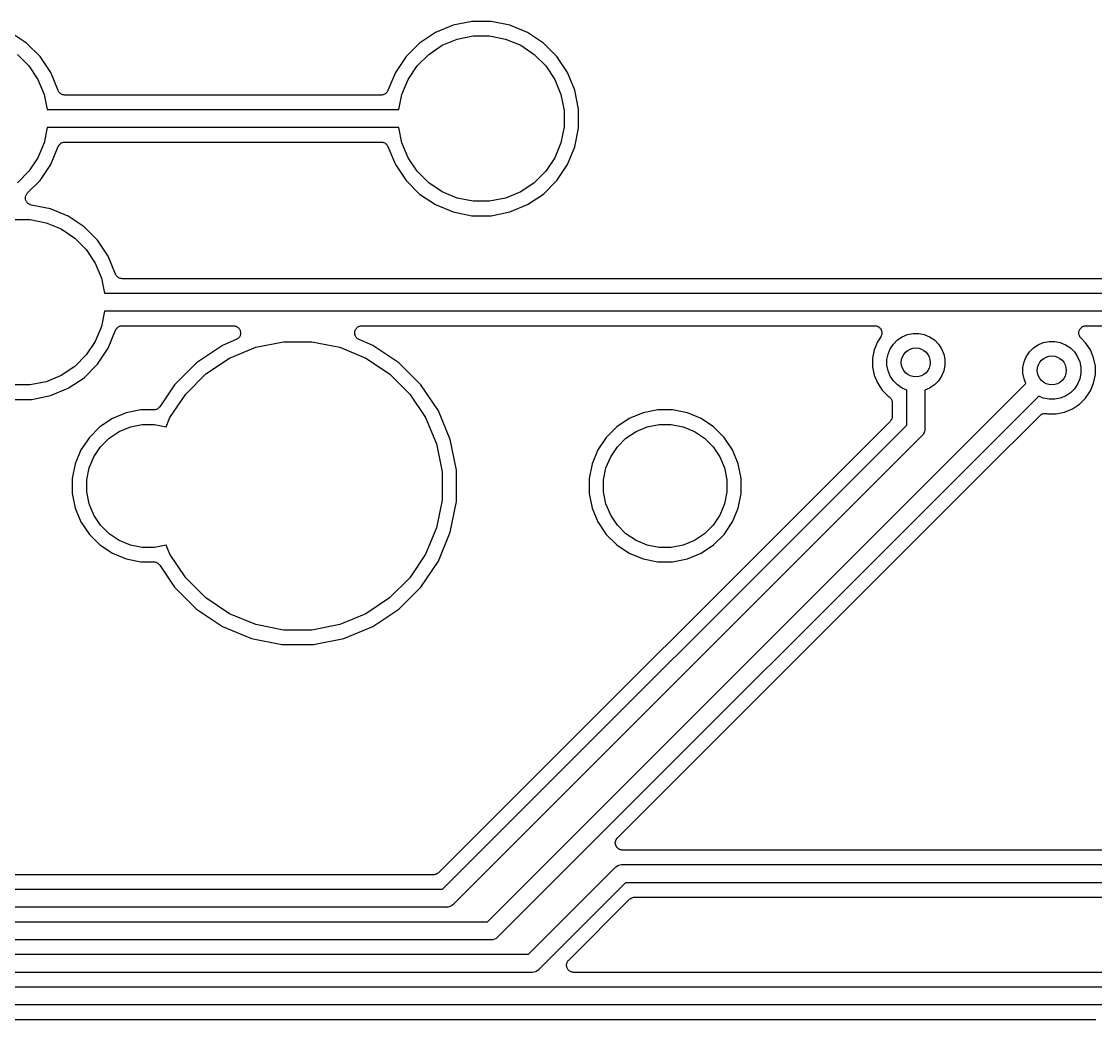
# Model space of a CAD drawing. Extents: x 0.9 to 12.6, y -6.4 to -2.3.
# Drawn here: x 10.068 to 10.653, y -5.353 to -4.81 of the extents above; entities that cross this region are included whole.
import ezdxf

# ---------------------------------------------------------------- set-up
doc = ezdxf.new("R2010")
doc.units = 0
doc.header["$MEASUREMENT"] = 0
doc.layers.add('BLACK', color=7, linetype='CONTINUOUS')

msp = doc.modelspace()

# ---------------------------------------------------------------- linework, layer by layer
at = {"layer": 'BLACK', "linetype": 'CONTINUOUS'}
for p, q in [((10.3135, -4.80963), (10.3033, -4.81166)), ((10.324, -4.80963), (10.3135, -4.80963)), ((10.3342, -4.81166), (10.324, -4.80963)), ((10.0712, -4.82143), (10.0625, -4.81564)), ((10.2937, -4.81564), (10.285, -4.82143)), ((10.3033, -4.81166), (10.2937, -4.81564)), ((10.3438, -4.81564), (10.3342, -4.81166)), ((10.3525, -4.82143), (10.3438, -4.81564)), ((10.0786, -4.82879), (10.0712, -4.82143)), ((10.285, -4.82143), (10.2777, -4.82879)), ((10.2974, -4.82262), (10.3056, -4.81923)), ((10.3056, -4.81923), (10.3143, -4.8175)), ((10.3143, -4.8175), (10.3232, -4.8175)), ((10.3232, -4.8175), (10.3319, -4.81923)), ((10.3319, -4.81923), (10.3401, -4.82262)), ((10.3598, -4.82879), (10.3525, -4.82143)), ((10.0662, -4.82755), (10.0725, -4.83381)), ((10.2838, -4.83381), (10.2901, -4.82755)), ((10.2901, -4.82755), (10.2974, -4.82262)), ((10.3401, -4.82262), (10.3474, -4.82755)), ((10.3474, -4.82755), (10.3537, -4.83381)), ((10.0844, -4.83745), (10.0786, -4.82879)), ((10.2777, -4.82879), (10.2719, -4.83745)), ((10.3656, -4.83745), (10.3598, -4.82879)), ((10.0725, -4.83381), (10.0774, -4.84118)), ((10.0884, -4.84727), (10.0844, -4.83745)), ((10.2719, -4.83745), (10.2678, -4.84727)), ((10.2789, -4.84118), (10.2838, -4.83381)), ((10.3537, -4.83381), (10.3586, -4.84118)), ((10.3696, -4.84708), (10.3656, -4.83745)), ((10.0774, -4.84118), (10.0808, -4.84937)), ((10.2755, -4.84937), (10.2789, -4.84118)), ((10.3586, -4.84118), (10.362, -4.84937)), ((10.0808, -4.84937), (10.0824, -4.85758)), ((10.0886, -4.8476), (10.0884, -4.84727)), ((10.0888, -4.84792), (10.0886, -4.8476)), ((10.0888, -4.84794), (10.0888, -4.84792)), ((10.0888, -4.84795), (10.0888, -4.84794)), ((10.089, -4.84824), (10.0888, -4.84795)), ((10.0892, -4.84852), (10.089, -4.84824)), ((10.0893, -4.84853), (10.0892, -4.84852)), ((10.0893, -4.84855), (10.0893, -4.84853)), ((10.0896, -4.84878), (10.0893, -4.84855)), ((10.0898, -4.84902), (10.0896, -4.84878)), ((10.0899, -4.84902), (10.0898, -4.84902)), ((10.0899, -4.84904), (10.0899, -4.84902)), ((10.0902, -4.84921), (10.0899, -4.84904)), ((10.0905, -4.84939), (10.0902, -4.84921)), ((10.0905, -4.8494), (10.0905, -4.84939)), ((10.0905, -4.84939), (10.0905, -4.84939)), ((10.0909, -4.84951), (10.0905, -4.8494)), ((10.0912, -4.84962), (10.0909, -4.84951)), ((10.0913, -4.84962), (10.0912, -4.84962)), ((10.0913, -4.84963), (10.0913, -4.84962)), ((10.0916, -4.84966), (10.0913, -4.84963)), ((10.092, -4.8497), (10.0916, -4.84966)), ((10.0921, -4.8497), (10.092, -4.8497)), ((10.092, -4.8497), (10.092, -4.8497)), ((10.092, -4.8497), (10.092, -4.8497)), ((10.092, -4.8497), (10.092, -4.8497)), ((10.2642, -4.8497), (10.0921, -4.8497)), ((10.2646, -4.84967), (10.2642, -4.8497)), ((10.2649, -4.84964), (10.2646, -4.84967)), ((10.265, -4.84963), (10.2649, -4.84963)), ((10.2649, -4.84963), (10.2649, -4.84964)), ((10.2653, -4.84952), (10.265, -4.84963)), ((10.2657, -4.84942), (10.2653, -4.84952)), ((10.266, -4.84923), (10.2657, -4.84941)), ((10.2657, -4.84941), (10.2657, -4.84941)), ((10.2657, -4.84941), (10.2657, -4.84942)), ((10.2663, -4.84907), (10.266, -4.84923)), ((10.2664, -4.84905), (10.2663, -4.84907)), ((10.2667, -4.84882), (10.2664, -4.84905)), ((10.2664, -4.84905), (10.2664, -4.84905)), ((10.2669, -4.84859), (10.2667, -4.84882)), ((10.267, -4.84856), (10.2669, -4.84857)), ((10.2669, -4.84857), (10.2669, -4.84859)), ((10.2672, -4.84828), (10.267, -4.84856)), ((10.2674, -4.848), (10.2672, -4.84828)), ((10.2675, -4.84797), (10.2674, -4.84798)), ((10.2674, -4.84798), (10.2674, -4.848)), ((10.2676, -4.84765), (10.2675, -4.84797)), ((10.2678, -4.84732), (10.2676, -4.84765)), ((10.2678, -4.84727), (10.2678, -4.84729)), ((10.2678, -4.84729), (10.2678, -4.84729)), ((10.2678, -4.84729), (10.2678, -4.84729)), ((10.2678, -4.84729), (10.2678, -4.84732)), ((10.2738, -4.85758), (10.2755, -4.84937)), ((10.362, -4.84937), (10.3637, -4.85807)), ((10.3716, -4.85729), (10.3696, -4.84708)), ((10.0824, -4.85758), (10.2738, -4.85758)), ((10.3637, -4.85807), (10.3637, -4.86693)), ((10.3716, -4.86771), (10.3716, -4.85729)), ((10.0824, -4.86742), (10.0808, -4.87563)), ((10.2738, -4.86742), (10.0824, -4.86742)), ((10.2755, -4.87563), (10.2738, -4.86742)), ((10.3637, -4.86693), (10.362, -4.87563)), ((10.3696, -4.87792), (10.3716, -4.86771)), ((10.0808, -4.87563), (10.0774, -4.88382)), ((10.0844, -4.88755), (10.0884, -4.87773)), ((10.0884, -4.87768), (10.0886, -4.87735)), ((10.0884, -4.87771), (10.0884, -4.87768)), ((10.0884, -4.87773), (10.0884, -4.87771)), ((10.0884, -4.87771), (10.0884, -4.87771)), ((10.0884, -4.87771), (10.0884, -4.87771)), ((10.0886, -4.87735), (10.0888, -4.87703)), ((10.0888, -4.877), (10.0891, -4.87672)), ((10.0888, -4.87702), (10.0888, -4.877)), ((10.0888, -4.87703), (10.0888, -4.87702)), ((10.0891, -4.87672), (10.0893, -4.87644)), ((10.0893, -4.87641), (10.0896, -4.87618)), ((10.0893, -4.87643), (10.0893, -4.87641)), ((10.0893, -4.87644), (10.0893, -4.87643)), ((10.0896, -4.87618), (10.0899, -4.87595)), ((10.0899, -4.87593), (10.0902, -4.87576)), ((10.0899, -4.87594), (10.0899, -4.87593)), ((10.0899, -4.87595), (10.0899, -4.87594)), ((10.0902, -4.87576), (10.0906, -4.87559)), ((10.0906, -4.87558), (10.0909, -4.87548)), ((10.0906, -4.87559), (10.0906, -4.87558)), ((10.0906, -4.87559), (10.0906, -4.87559)), ((10.0909, -4.87548), (10.0913, -4.87537)), ((10.0913, -4.87536), (10.0917, -4.87533)), ((10.0913, -4.87537), (10.0913, -4.87536)), ((10.0913, -4.87537), (10.0913, -4.87537)), ((10.0917, -4.87533), (10.0921, -4.8753)), ((10.0921, -4.8753), (10.2642, -4.8753)), ((10.2642, -4.8753), (10.2642, -4.8753)), ((10.2642, -4.8753), (10.2642, -4.8753)), ((10.2642, -4.8753), (10.2642, -4.8753)), ((10.2642, -4.8753), (10.2642, -4.8753)), ((10.2642, -4.8753), (10.2646, -4.87534)), ((10.2646, -4.87534), (10.265, -4.87537)), ((10.265, -4.87537), (10.265, -4.87538)), ((10.265, -4.87538), (10.265, -4.87538)), ((10.265, -4.87538), (10.2654, -4.87549)), ((10.2654, -4.87549), (10.2657, -4.8756)), ((10.2657, -4.8756), (10.2657, -4.87561)), ((10.2657, -4.87561), (10.2657, -4.87561)), ((10.2657, -4.87561), (10.2661, -4.87579)), ((10.2661, -4.87579), (10.2664, -4.87596)), ((10.2664, -4.87596), (10.2664, -4.87598)), ((10.2664, -4.87598), (10.2664, -4.87598)), ((10.2664, -4.87598), (10.2667, -4.87622)), ((10.2667, -4.87622), (10.267, -4.87645)), ((10.267, -4.87645), (10.267, -4.87647)), ((10.267, -4.87647), (10.267, -4.87648)), ((10.267, -4.87648), (10.2672, -4.87676)), ((10.2672, -4.87676), (10.2675, -4.87705)), ((10.2675, -4.87705), (10.2675, -4.87706)), ((10.2675, -4.87706), (10.2675, -4.87708)), ((10.2675, -4.87708), (10.2677, -4.8774)), ((10.2677, -4.8774), (10.2678, -4.87773)), ((10.2678, -4.87773), (10.2719, -4.88755)), ((10.2789, -4.88382), (10.2755, -4.87563)), ((10.362, -4.87563), (10.3586, -4.88382)), ((10.3656, -4.88755), (10.3696, -4.87792)), ((10.0774, -4.88382), (10.0725, -4.89119)), ((10.2838, -4.89119), (10.2789, -4.88382)), ((10.3586, -4.88382), (10.3537, -4.89119)), ((10.0725, -4.89119), (10.0662, -4.89745)), ((10.0786, -4.89621), (10.0844, -4.88755)), ((10.2719, -4.88755), (10.2777, -4.89621)), ((10.2901, -4.89745), (10.2838, -4.89119)), ((10.3537, -4.89119), (10.3474, -4.89745)), ((10.3598, -4.89621), (10.3656, -4.88755)), ((10.0718, -4.90296), (10.0786, -4.89621)), ((10.2777, -4.89621), (10.285, -4.90357)), ((10.2974, -4.90238), (10.2901, -4.89745)), ((10.3474, -4.89745), (10.3401, -4.90238)), ((10.3525, -4.90357), (10.3598, -4.89621)), ((10.0713, -4.90354), (10.0716, -4.90325)), ((10.0716, -4.90325), (10.0718, -4.90296)), ((10.3056, -4.90577), (10.2974, -4.90238)), ((10.3401, -4.90238), (10.3319, -4.90577)), ((10.0707, -4.90495), (10.0709, -4.90458)), ((10.0707, -4.90496), (10.0707, -4.90495)), ((10.0707, -4.90495), (10.0707, -4.90495)), ((10.0707, -4.90533), (10.0707, -4.90496)), ((10.0707, -4.90571), (10.0707, -4.90533)), ((10.0707, -4.90572), (10.0707, -4.90571)), ((10.0707, -4.90573), (10.0707, -4.90572)), ((10.0707, -4.9061), (10.0707, -4.90573)), ((10.0707, -4.90647), (10.0707, -4.9061)), ((10.0707, -4.90648), (10.0707, -4.90647)), ((10.0707, -4.90649), (10.0707, -4.90648)), ((10.0708, -4.90685), (10.0707, -4.90649)), ((10.071, -4.90721), (10.0708, -4.90685)), ((10.0709, -4.90458), (10.071, -4.90423)), ((10.071, -4.90421), (10.0712, -4.90388)), ((10.071, -4.90422), (10.071, -4.90421)), ((10.071, -4.90423), (10.071, -4.90422)), ((10.071, -4.90722), (10.071, -4.90721)), ((10.071, -4.90723), (10.071, -4.90722)), ((10.0711, -4.90756), (10.071, -4.90723)), ((10.0713, -4.90789), (10.0711, -4.90756)), ((10.0712, -4.90388), (10.0713, -4.90355)), ((10.0713, -4.90355), (10.0713, -4.90354)), ((10.0713, -4.90354), (10.0713, -4.90354)), ((10.0713, -4.9079), (10.0713, -4.90789)), ((10.0713, -4.90791), (10.0713, -4.9079)), ((10.0716, -4.9082), (10.0713, -4.90791)), ((10.0718, -4.90849), (10.0716, -4.9082)), ((10.0718, -4.9085), (10.0718, -4.90849)), ((10.0721, -4.90875), (10.0718, -4.9085)), ((10.0718, -4.9085), (10.0718, -4.9085)), ((10.0724, -4.90899), (10.0721, -4.90875)), ((10.0724, -4.909), (10.0724, -4.90899)), ((10.0724, -4.90899), (10.0724, -4.90899)), ((10.0727, -4.90918), (10.0724, -4.909)), ((10.073, -4.90936), (10.0727, -4.90918)), ((10.0731, -4.90936), (10.073, -4.90936)), ((10.0734, -4.90948), (10.0731, -4.90936)), ((10.0731, -4.90936), (10.0731, -4.90936)), ((10.285, -4.90357), (10.2937, -4.90936)), ((10.2937, -4.90936), (10.3033, -4.91334)), ((10.3143, -4.9075), (10.3056, -4.90577)), ((10.3232, -4.9075), (10.3143, -4.9075)), ((10.3319, -4.90577), (10.3232, -4.9075)), ((10.3342, -4.91334), (10.3438, -4.90936)), ((10.3438, -4.90936), (10.3525, -4.90357)), ((10.0738, -4.90959), (10.0734, -4.90948)), ((10.0738, -4.9096), (10.0738, -4.90959)), ((10.0738, -4.90959), (10.0738, -4.90959)), ((10.0738, -4.90959), (10.0738, -4.90959)), ((10.0738, -4.90959), (10.0738, -4.90959)), ((10.0842, -4.91166), (10.0738, -4.9096)), ((10.0938, -4.91564), (10.0842, -4.91166)), ((10.3033, -4.91334), (10.3135, -4.91537)), ((10.324, -4.91537), (10.3342, -4.91334)), ((10.0643, -4.9175), (10.0732, -4.9175)), ((10.0732, -4.9175), (10.0819, -4.91923)), ((10.0819, -4.91923), (10.0901, -4.92262)), ((10.1025, -4.92143), (10.0938, -4.91564)), ((10.3135, -4.91537), (10.324, -4.91537)), ((10.0901, -4.92262), (10.0974, -4.92755)), ((10.1098, -4.92879), (10.1025, -4.92143)), ((10.0974, -4.92755), (10.1037, -4.93381)), ((10.1156, -4.93745), (10.1098, -4.92879)), ((10.1037, -4.93381), (10.1086, -4.94118)), ((10.1197, -4.94727), (10.1156, -4.93745)), ((10.1086, -4.94118), (10.112, -4.94937)), ((10.112, -4.94937), (10.1137, -4.95758)), ((10.1198, -4.9476), (10.1197, -4.94727)), ((10.12, -4.94792), (10.1198, -4.9476)), ((10.12, -4.94794), (10.12, -4.94792)), ((10.12, -4.94795), (10.12, -4.94794)), ((10.1203, -4.94824), (10.12, -4.94795)), ((10.1205, -4.94852), (10.1203, -4.94824)), ((10.1205, -4.94853), (10.1205, -4.94852)), ((10.1205, -4.94855), (10.1205, -4.94853)), ((10.1208, -4.94878), (10.1205, -4.94855)), ((10.1211, -4.94902), (10.1208, -4.94878)), ((10.1211, -4.94904), (10.1211, -4.94902)), ((10.1211, -4.94902), (10.1211, -4.94902)), ((10.1214, -4.94921), (10.1211, -4.94904)), ((10.1218, -4.94939), (10.1214, -4.94921)), ((10.1218, -4.9494), (10.1218, -4.94939)), ((10.1218, -4.94939), (10.1218, -4.94939)), ((10.1221, -4.94951), (10.1218, -4.9494)), ((10.1225, -4.94962), (10.1221, -4.94951)), ((10.1225, -4.94963), (10.1225, -4.94962)), ((10.1225, -4.94962), (10.1225, -4.94962)), ((10.1229, -4.94966), (10.1225, -4.94963)), ((10.1233, -4.9497), (10.1229, -4.94966)), ((11.0454, -4.9497), (10.1233, -4.9497)), ((10.1233, -4.9497), (10.1233, -4.9497)), ((10.1233, -4.9497), (10.1233, -4.9497)), ((10.1233, -4.9497), (10.1233, -4.9497)), ((10.1233, -4.9497), (10.1233, -4.9497)), ((10.1137, -4.95758), (11.0551, -4.95758)), ((10.1137, -4.96742), (10.112, -4.97563)), ((11.0551, -4.96742), (10.1137, -4.96742)), ((10.112, -4.97563), (10.1086, -4.98382)), ((10.1156, -4.98755), (10.1197, -4.97773)), ((10.1197, -4.97768), (10.1199, -4.97735)), ((10.1197, -4.97771), (10.1197, -4.97768)), ((10.1197, -4.97773), (10.1197, -4.97771)), ((10.1197, -4.97771), (10.1197, -4.97771)), ((10.1197, -4.97771), (10.1197, -4.97771)), ((10.1199, -4.97735), (10.12, -4.97703)), ((10.12, -4.97703), (10.1201, -4.97702)), ((10.1201, -4.977), (10.1203, -4.97672)), ((10.1201, -4.97702), (10.1201, -4.977)), ((10.1203, -4.97672), (10.1205, -4.97644)), ((10.1205, -4.97644), (10.1206, -4.97643)), ((10.1206, -4.97641), (10.1209, -4.97618)), ((10.1206, -4.97643), (10.1206, -4.97641)), ((10.1209, -4.97618), (10.1211, -4.97595)), ((10.1211, -4.97595), (10.1212, -4.97593)), ((10.1211, -4.97595), (10.1211, -4.97595)), ((10.1212, -4.97593), (10.1215, -4.97576)), ((10.1215, -4.97576), (10.1218, -4.97559)), ((10.1218, -4.97558), (10.1222, -4.97548)), ((10.1218, -4.97559), (10.1218, -4.97558)), ((10.1218, -4.97559), (10.1218, -4.97559)), ((10.1222, -4.97548), (10.1225, -4.97537)), ((10.1225, -4.97537), (10.1226, -4.97537)), ((10.1226, -4.97536), (10.1229, -4.97533)), ((10.1226, -4.97537), (10.1226, -4.97536)), ((10.1229, -4.97533), (10.1233, -4.9753)), ((10.1233, -4.9753), (10.1838, -4.9753)), ((10.1838, -4.9753), (10.1838, -4.9753)), ((10.1838, -4.9753), (10.1838, -4.9753)), ((10.1838, -4.9753), (10.1838, -4.9753)), ((10.1838, -4.9753), (10.1838, -4.9753)), ((10.1838, -4.9753), (10.1842, -4.97534)), ((10.1842, -4.97534), (10.1846, -4.97538)), ((10.1846, -4.97538), (10.1846, -4.97538)), ((10.1846, -4.97538), (10.1846, -4.97538)), ((10.1846, -4.97538), (10.185, -4.9755)), ((10.185, -4.9755), (10.1853, -4.97561)), ((10.1853, -4.97561), (10.1853, -4.97561)), ((10.1853, -4.97561), (10.1853, -4.97561)), ((10.1853, -4.97561), (10.1857, -4.9758)), ((10.1857, -4.9758), (10.186, -4.97598)), ((10.186, -4.97598), (10.186, -4.97598)), ((10.186, -4.97598), (10.186, -4.97598)), ((10.186, -4.97598), (10.1863, -4.97623)), ((10.1863, -4.97623), (10.1866, -4.97647)), ((10.1866, -4.97647), (10.1866, -4.97648)), ((10.1866, -4.97648), (10.1866, -4.97648)), ((10.1866, -4.97648), (10.1868, -4.97677)), ((10.1868, -4.97677), (10.1871, -4.97707)), ((10.1871, -4.97707), (10.1871, -4.97707)), ((10.1871, -4.97707), (10.1871, -4.97708)), ((10.1871, -4.97708), (10.1872, -4.9774)), ((10.1872, -4.9774), (10.1874, -4.97775)), ((10.1874, -4.97775), (10.1874, -4.97775)), ((10.1874, -4.97775), (10.1874, -4.97776)), ((10.1874, -4.97776), (10.1875, -4.97812)), ((10.1875, -4.97812), (10.1876, -4.97849)), ((10.1876, -4.97849), (10.1876, -4.97849)), ((10.1876, -4.97849), (10.1876, -4.97849)), ((10.1876, -4.97849), (10.1877, -4.97889)), ((10.1877, -4.97889), (10.1877, -4.97925)), ((10.1877, -4.97925), (10.1877, -4.97926)), ((10.1877, -4.97926), (10.1877, -4.97926)), ((10.1877, -4.97926), (10.1877, -4.97965)), ((10.2498, -4.97883), (10.2499, -4.97844)), ((10.2498, -4.9792), (10.2498, -4.97883)), ((10.2498, -4.97959), (10.2498, -4.9792)), ((10.2498, -4.9792), (10.2498, -4.9792)), ((10.2498, -4.9792), (10.2498, -4.9792)), ((10.2499, -4.97843), (10.25, -4.97807)), ((10.2499, -4.97844), (10.2499, -4.97843)), ((10.2499, -4.97844), (10.2499, -4.97844)), ((10.25, -4.97807), (10.2501, -4.97771)), ((10.2501, -4.9777), (10.2503, -4.97736)), ((10.2501, -4.97771), (10.2501, -4.9777)), ((10.2501, -4.9777), (10.2501, -4.9777)), ((10.2503, -4.97736), (10.2505, -4.97703)), ((10.2505, -4.97703), (10.2507, -4.97673)), ((10.2505, -4.97703), (10.2505, -4.97703)), ((10.2505, -4.97703), (10.2505, -4.97703)), ((10.2507, -4.97673), (10.2509, -4.97644)), ((10.2509, -4.97643), (10.2512, -4.97619)), ((10.2509, -4.97644), (10.2509, -4.97643)), ((10.2509, -4.97644), (10.2509, -4.97644)), ((10.2512, -4.97619), (10.2515, -4.97595)), ((10.2515, -4.97595), (10.2519, -4.97578)), ((10.2515, -4.97595), (10.2515, -4.97595)), ((10.2515, -4.97595), (10.2515, -4.97595)), ((10.2519, -4.97578), (10.2522, -4.97559)), ((10.2522, -4.97559), (10.2526, -4.97548)), ((10.2522, -4.97559), (10.2522, -4.97559)), ((10.2522, -4.97559), (10.2522, -4.97559)), ((10.2526, -4.97548), (10.253, -4.97537)), ((10.253, -4.97537), (10.2533, -4.97533)), ((10.253, -4.97537), (10.253, -4.97537)), ((10.253, -4.97537), (10.253, -4.97537)), ((10.2533, -4.97533), (10.2537, -4.9753)), ((10.2537, -4.9753), (10.5327, -4.9753)), ((10.5327, -4.9753), (10.5327, -4.9753)), ((10.5327, -4.9753), (10.5327, -4.9753)), ((10.5327, -4.9753), (10.5327, -4.9753)), ((10.5327, -4.9753), (10.5327, -4.9753)), ((10.5327, -4.9753), (10.5331, -4.97534)), ((10.5331, -4.97534), (10.5335, -4.97538)), ((10.5335, -4.97538), (10.5335, -4.97538)), ((10.5335, -4.97538), (10.5335, -4.97538)), ((10.5335, -4.97538), (10.5339, -4.9755)), ((10.5339, -4.9755), (10.5342, -4.97561)), ((10.5342, -4.97561), (10.5342, -4.97561)), ((10.5342, -4.97561), (10.5342, -4.97561)), ((10.5342, -4.97561), (10.5346, -4.9758)), ((10.5346, -4.9758), (10.5349, -4.97597)), ((10.5349, -4.97597), (10.5349, -4.97598)), ((10.5349, -4.97598), (10.5349, -4.97598)), ((10.5349, -4.97598), (10.5352, -4.97623)), ((10.5352, -4.97623), (10.5355, -4.97647)), ((10.5355, -4.97647), (10.5355, -4.97647)), ((10.5355, -4.97647), (10.5355, -4.97648)), ((10.5355, -4.97648), (10.5357, -4.97677)), ((10.5357, -4.97677), (10.536, -4.97706)), ((10.536, -4.97706), (10.536, -4.97707)), ((10.536, -4.97707), (10.536, -4.97708)), ((10.536, -4.97708), (10.5362, -4.97741)), ((10.5362, -4.97741), (10.5363, -4.97774)), ((10.5363, -4.97774), (10.5363, -4.97775)), ((10.5363, -4.97775), (10.5363, -4.97776)), ((10.5363, -4.97776), (10.5364, -4.97812)), ((10.5364, -4.97812), (10.5366, -4.97848)), ((10.5366, -4.97848), (10.5366, -4.97849)), ((10.5366, -4.97849), (10.5366, -4.97849)), ((10.5366, -4.97849), (10.5366, -4.97888)), ((10.5366, -4.97888), (10.5366, -4.97924)), ((10.5366, -4.97924), (10.5366, -4.97925)), ((10.5366, -4.97925), (10.5366, -4.97926)), ((10.5366, -4.97926), (10.5366, -4.97964)), ((10.6438, -4.97882), (10.6439, -4.97844)), ((10.6438, -4.97919), (10.6438, -4.97882)), ((10.6438, -4.9792), (10.6438, -4.97919)), ((10.6438, -4.97959), (10.6438, -4.9792)), ((10.6438, -4.9792), (10.6438, -4.9792)), ((10.6439, -4.97843), (10.644, -4.97807)), ((10.6439, -4.97844), (10.6439, -4.97843)), ((10.6439, -4.97843), (10.6439, -4.97843)), ((10.644, -4.97807), (10.6441, -4.97771)), ((10.6441, -4.97769), (10.6443, -4.97736)), ((10.6441, -4.9777), (10.6441, -4.97769)), ((10.6441, -4.97771), (10.6441, -4.9777)), ((10.6443, -4.97736), (10.6445, -4.97703)), ((10.6445, -4.97702), (10.6447, -4.97672)), ((10.6445, -4.97703), (10.6445, -4.97702)), ((10.6445, -4.97703), (10.6445, -4.97703)), ((10.6447, -4.97672), (10.645, -4.97644)), ((10.645, -4.97643), (10.6453, -4.97619)), ((10.645, -4.97644), (10.645, -4.97643)), ((10.645, -4.97643), (10.645, -4.97643)), ((10.6453, -4.97619), (10.6456, -4.97595)), ((10.6456, -4.97595), (10.6459, -4.97577)), ((10.6456, -4.97595), (10.6456, -4.97595)), ((10.6456, -4.97595), (10.6456, -4.97595)), ((10.6459, -4.97577), (10.6462, -4.97559)), ((10.6462, -4.97559), (10.6466, -4.97548)), ((10.6462, -4.97559), (10.6462, -4.97559)), ((10.6462, -4.97559), (10.6462, -4.97559)), ((10.6466, -4.97548), (10.647, -4.97537)), ((10.647, -4.97537), (10.6474, -4.97533)), ((10.647, -4.97537), (10.647, -4.97537)), ((10.647, -4.97537), (10.647, -4.97537)), ((10.6474, -4.97533), (10.6477, -4.9753)), ((10.6477, -4.9753), (11.0454, -4.9753)), ((10.1086, -4.98382), (10.1037, -4.99119)), ((10.1853, -4.98287), (10.1778, -4.98596)), ((10.1856, -4.98269), (10.1853, -4.98287)), ((10.1853, -4.98287), (10.1853, -4.98287)), ((10.1853, -4.98287), (10.1853, -4.98287)), ((10.186, -4.98251), (10.1856, -4.98269)), ((10.1863, -4.98226), (10.186, -4.98251)), ((10.186, -4.98251), (10.186, -4.98251)), ((10.186, -4.98251), (10.186, -4.98251)), ((10.1866, -4.98203), (10.1863, -4.98226)), ((10.1868, -4.98172), (10.1866, -4.98202)), ((10.1866, -4.98202), (10.1866, -4.98202)), ((10.1866, -4.98202), (10.1866, -4.98203)), ((10.187, -4.98143), (10.1868, -4.98172)), ((10.1872, -4.9811), (10.187, -4.98143)), ((10.187, -4.98143), (10.187, -4.98143)), ((10.187, -4.98143), (10.187, -4.98143)), ((10.1874, -4.98076), (10.1872, -4.9811)), ((10.1875, -4.9804), (10.1874, -4.98075)), ((10.1874, -4.98075), (10.1874, -4.98075)), ((10.1874, -4.98075), (10.1874, -4.98076)), ((10.1876, -4.98002), (10.1875, -4.9804)), ((10.1877, -4.97965), (10.1876, -4.98002)), ((10.1876, -4.98002), (10.1876, -4.98002)), ((10.1876, -4.98002), (10.1876, -4.98002)), ((10.1959, -4.98702), (10.211, -4.984)), ((10.211, -4.984), (10.2265, -4.984)), ((10.2265, -4.984), (10.2416, -4.98702)), ((10.2498, -4.97996), (10.2498, -4.97959)), ((10.2499, -4.97997), (10.2498, -4.97996)), ((10.25, -4.98034), (10.2499, -4.97997)), ((10.2499, -4.97997), (10.2499, -4.97997)), ((10.2501, -4.9807), (10.25, -4.98034)), ((10.2501, -4.98071), (10.2501, -4.9807)), ((10.2501, -4.9807), (10.2501, -4.9807)), ((10.2502, -4.98104), (10.2501, -4.98071)), ((10.2504, -4.98138), (10.2502, -4.98104)), ((10.2504, -4.98139), (10.2504, -4.98138)), ((10.2507, -4.98168), (10.2504, -4.98139)), ((10.2504, -4.98139), (10.2504, -4.98139)), ((10.2509, -4.98198), (10.2507, -4.98168)), ((10.2509, -4.98199), (10.2509, -4.98198)), ((10.2509, -4.98198), (10.2509, -4.98198)), ((10.2512, -4.98222), (10.2509, -4.98199)), ((10.2515, -4.98248), (10.2512, -4.98222)), ((10.2518, -4.98266), (10.2515, -4.98248)), ((10.2515, -4.98248), (10.2515, -4.98248)), ((10.2515, -4.98248), (10.2515, -4.98248)), ((10.2522, -4.98285), (10.2518, -4.98266)), ((10.2522, -4.98287), (10.2522, -4.98285)), ((10.2522, -4.98285), (10.2522, -4.98285)), ((10.2522, -4.98285), (10.2522, -4.98285)), ((10.2522, -4.98285), (10.2522, -4.98285)), ((10.2597, -4.98596), (10.2522, -4.98287)), ((10.5342, -4.98409), (10.5324, -4.98839)), ((10.536, -4.98142), (10.5342, -4.98409)), ((10.5361, -4.98108), (10.536, -4.98142)), ((10.5363, -4.98076), (10.5361, -4.98108)), ((10.5364, -4.98038), (10.5363, -4.98074)), ((10.5363, -4.98074), (10.5363, -4.98075)), ((10.5363, -4.98075), (10.5363, -4.98076)), ((10.5365, -4.98002), (10.5364, -4.98038)), ((10.5366, -4.98002), (10.5365, -4.98002)), ((10.5366, -4.97964), (10.5366, -4.98001)), ((10.5366, -4.98001), (10.5366, -4.98002)), ((10.5412, -4.98782), (10.5429, -4.98524)), ((10.5429, -4.98524), (10.5451, -4.98304)), ((10.5451, -4.98304), (10.5477, -4.98132)), ((10.5477, -4.98132), (10.5505, -4.98013)), ((10.5505, -4.98013), (10.5536, -4.97953)), ((10.5536, -4.97953), (10.5567, -4.97953)), ((10.5567, -4.97953), (10.5597, -4.98013)), ((10.5597, -4.98013), (10.5626, -4.98132)), ((10.5626, -4.98132), (10.5652, -4.98304)), ((10.5652, -4.98304), (10.5674, -4.98524)), ((10.5674, -4.98524), (10.5691, -4.98782)), ((10.6217, -4.98565), (10.6245, -4.98446)), ((10.6245, -4.98446), (10.6276, -4.98386)), ((10.6276, -4.98386), (10.6307, -4.98386)), ((10.6307, -4.98386), (10.6337, -4.98446)), ((10.6337, -4.98446), (10.6366, -4.98565)), ((10.6439, -4.97996), (10.6438, -4.97959)), ((10.6439, -4.97997), (10.6439, -4.97996)), ((10.6439, -4.97996), (10.6439, -4.97996)), ((10.644, -4.98033), (10.6439, -4.97997)), ((10.6441, -4.98069), (10.644, -4.98033)), ((10.6441, -4.9807), (10.6441, -4.98069)), ((10.6441, -4.98071), (10.6441, -4.9807)), ((10.6443, -4.98104), (10.6441, -4.98071)), ((10.6444, -4.98138), (10.6443, -4.98104)), ((10.6444, -4.98139), (10.6444, -4.98138)), ((10.6444, -4.98138), (10.6444, -4.98138)), ((10.6447, -4.98168), (10.6444, -4.98139)), ((10.6449, -4.98198), (10.6447, -4.98168)), ((10.6449, -4.98199), (10.6449, -4.98198)), ((10.645, -4.98202), (10.6449, -4.98199)), ((10.6449, -4.98199), (10.6449, -4.98199)), ((10.6449, -4.98199), (10.6449, -4.98199)), ((10.6475, -4.98455), (10.645, -4.98202)), ((10.6501, -4.98842), (10.6475, -4.98455)), ((10.1037, -4.99119), (10.0974, -4.99745)), ((10.1098, -4.99621), (10.1156, -4.98755)), ((10.1778, -4.98596), (10.1637, -4.99541)), ((10.1816, -4.99293), (10.1959, -4.98702)), ((10.2416, -4.98702), (10.2559, -4.99293)), ((10.2738, -4.99541), (10.2597, -4.98596)), ((10.5324, -4.98839), (10.5315, -4.99295)), ((10.5394, -4.99372), (10.54, -4.99068)), ((10.54, -4.99068), (10.5412, -4.98782)), ((10.5691, -4.98782), (10.5703, -4.99068)), ((10.5703, -4.99068), (10.5709, -4.99372)), ((10.6152, -4.99215), (10.6169, -4.98957)), ((10.6169, -4.98957), (10.6191, -4.98737)), ((10.6191, -4.98737), (10.6217, -4.98565)), ((10.6366, -4.98565), (10.6392, -4.98737)), ((10.6392, -4.98737), (10.6414, -4.98957)), ((10.6414, -4.98957), (10.6431, -4.99215)), ((10.6518, -4.99272), (10.6501, -4.98842)), ((10.1025, -5.00357), (10.1098, -4.99621)), ((10.1637, -4.99541), (10.1517, -5.00744)), ((10.1687, -5.00153), (10.1816, -4.99293)), ((10.2559, -4.99293), (10.2688, -5.00153)), ((10.2858, -5.00744), (10.2738, -4.99541)), ((10.5315, -4.99295), (10.5315, -4.9976)), ((10.5394, -4.99683), (10.5394, -4.99372)), ((10.54, -4.99987), (10.5394, -4.99683)), ((10.5709, -4.99683), (10.5703, -4.99987)), ((10.5709, -4.99372), (10.5709, -4.99683)), ((10.6134, -4.99806), (10.614, -4.99501)), ((10.614, -4.99501), (10.6152, -4.99215)), ((10.6431, -4.99215), (10.6443, -4.99501)), ((10.6443, -4.99501), (10.6449, -4.99806)), ((10.6528, -4.99728), (10.6518, -4.99272)), ((10.0901, -5.00238), (10.0819, -5.00577)), ((10.0974, -4.99745), (10.0901, -5.00238)), ((10.1578, -5.01246), (10.1687, -5.00153)), ((10.2688, -5.00153), (10.2797, -5.01246)), ((10.5315, -4.9976), (10.5324, -5.00217)), ((10.5324, -5.00217), (10.5342, -5.00646)), ((10.5412, -5.00274), (10.54, -4.99987)), ((10.5429, -5.00531), (10.5412, -5.00274)), ((10.5691, -5.00274), (10.5674, -5.00531)), ((10.5703, -4.99987), (10.5691, -5.00274)), ((10.6134, -5.00116), (10.6134, -4.99806)), ((10.614, -5.0042), (10.6134, -5.00116)), ((10.6449, -5.00116), (10.6443, -5.0042)), ((10.6449, -4.99806), (10.6449, -5.00116)), ((10.6518, -5.0065), (10.6528, -5.00193)), ((10.6528, -5.00193), (10.6528, -4.99728)), ((10.0732, -5.0075), (10.0643, -5.0075)), ((10.0819, -5.00577), (10.0732, -5.0075)), ((10.0938, -5.00936), (10.1025, -5.00357)), ((10.1517, -5.00744), (10.1437, -5.01938)), ((10.2953, -5.02159), (10.2858, -5.00744)), ((10.322, -5.2998), (10.615, -5.00674)), ((10.5342, -5.00646), (10.5368, -5.01033)), ((10.5451, -5.00751), (10.5429, -5.00531)), ((10.5477, -5.00923), (10.5451, -5.00751)), ((10.5652, -5.00751), (10.5626, -5.00923)), ((10.5674, -5.00531), (10.5652, -5.00751)), ((10.615, -5.00674), (10.614, -5.0042)), ((10.6431, -5.00707), (10.6414, -5.00965)), ((10.6443, -5.0042), (10.6431, -5.00707)), ((10.6501, -5.0108), (10.6518, -5.0065)), ((10.074, -5.01537), (10.0842, -5.01334)), ((10.0842, -5.01334), (10.0938, -5.00936)), ((10.1492, -5.02532), (10.1578, -5.01246)), ((10.2797, -5.01246), (10.2883, -5.02532)), ((10.622, -5.0137), (10.3277, -5.30803)), ((10.5368, -5.01033), (10.5401, -5.01362)), ((10.5401, -5.01362), (10.5406, -5.01397)), ((10.5406, -5.01397), (10.5406, -5.01398)), ((10.5406, -5.01398), (10.5406, -5.01398)), ((10.5406, -5.01398), (10.5406, -5.01398)), ((10.5406, -5.01398), (10.5406, -5.014)), ((10.5406, -5.014), (10.5409, -5.01423)), ((10.5409, -5.01423), (10.5412, -5.01447)), ((10.5412, -5.01447), (10.5412, -5.01448)), ((10.5412, -5.01448), (10.5412, -5.01449)), ((10.5412, -5.01449), (10.5414, -5.01478)), ((10.5502, -5.01028), (10.5477, -5.00923)), ((10.5502, -5.02946), (10.5502, -5.01028)), ((10.5626, -5.00923), (10.56, -5.01028)), ((10.56, -5.01028), (10.56, -5.03125)), ((10.6245, -5.01475), (10.622, -5.0137)), ((10.6366, -5.01356), (10.6337, -5.01475)), ((10.6392, -5.01184), (10.6366, -5.01356)), ((10.6414, -5.00965), (10.6392, -5.01184)), ((10.6475, -5.01466), (10.6501, -5.0108)), ((10.0635, -5.01537), (10.074, -5.01537)), ((10.1429, -5.02024), (10.1426, -5.02047)), ((10.1432, -5.02001), (10.1429, -5.02024)), ((10.1434, -5.0197), (10.1432, -5.01998)), ((10.1432, -5.01998), (10.1432, -5.01999)), ((10.1432, -5.01999), (10.1432, -5.02001)), ((10.1437, -5.01942), (10.1434, -5.0197)), ((10.1437, -5.01938), (10.1437, -5.01939)), ((10.1437, -5.01939), (10.1437, -5.01939)), ((10.1437, -5.01939), (10.1437, -5.01939)), ((10.1437, -5.01939), (10.1437, -5.01942)), ((10.5414, -5.01478), (10.5417, -5.01506)), ((10.5417, -5.01506), (10.5417, -5.01508)), ((10.5417, -5.01508), (10.5417, -5.01509)), ((10.5417, -5.01509), (10.5419, -5.01542)), ((10.5419, -5.01542), (10.542, -5.01574)), ((10.542, -5.01574), (10.542, -5.01576)), ((10.542, -5.01576), (10.542, -5.01578)), ((10.542, -5.01578), (10.5421, -5.01612)), ((10.5421, -5.01612), (10.5422, -5.01648)), ((10.5422, -5.01648), (10.5422, -5.01649)), ((10.5422, -5.01649), (10.5423, -5.01651)), ((10.5423, -5.01651), (10.5423, -5.01687)), ((10.5423, -5.01687), (10.5423, -5.01724)), ((10.5423, -5.01724), (10.5423, -5.02457)), ((10.6276, -5.01535), (10.6245, -5.01475)), ((10.6307, -5.01535), (10.6276, -5.01535)), ((10.6337, -5.01475), (10.6307, -5.01535)), ((10.6403, -5.02054), (10.6442, -5.01795)), ((10.6442, -5.01795), (10.6475, -5.01466)), ((10.1179, -5.02583), (10.1111, -5.03036)), ((10.1254, -5.02272), (10.1179, -5.02583)), ((10.1334, -5.02113), (10.1254, -5.02272)), ((10.1404, -5.02113), (10.1334, -5.02113)), ((10.1408, -5.02109), (10.1404, -5.02113)), ((10.1411, -5.02106), (10.1408, -5.02109)), ((10.1412, -5.02105), (10.1411, -5.02106)), ((10.1415, -5.02094), (10.1412, -5.02105)), ((10.1412, -5.02105), (10.1412, -5.02105)), ((10.1419, -5.02084), (10.1415, -5.02094)), ((10.1422, -5.02066), (10.1419, -5.02083)), ((10.1419, -5.02083), (10.1419, -5.02083)), ((10.1419, -5.02083), (10.1419, -5.02084)), ((10.1426, -5.02049), (10.1422, -5.02066)), ((10.1426, -5.02047), (10.1426, -5.02048)), ((10.1426, -5.02048), (10.1426, -5.02049)), ((10.1471, -5.03026), (10.1492, -5.02532)), ((10.2883, -5.02532), (10.2942, -5.0396)), ((10.3018, -5.03731), (10.2953, -5.02159)), ((10.3992, -5.02583), (10.3924, -5.03036)), ((10.4067, -5.02272), (10.3992, -5.02583)), ((10.4147, -5.02113), (10.4067, -5.02272)), ((10.4228, -5.02113), (10.4147, -5.02113)), ((10.4308, -5.02272), (10.4228, -5.02113)), ((10.4383, -5.02583), (10.4308, -5.02272)), ((10.4451, -5.03036), (10.4383, -5.02583)), ((10.542, -5.02612), (10.5418, -5.02643)), ((10.5421, -5.02573), (10.542, -5.02608)), ((10.542, -5.02608), (10.542, -5.0261)), ((10.542, -5.0261), (10.542, -5.02612)), ((10.5422, -5.02538), (10.5421, -5.02573)), ((10.5423, -5.02498), (10.5422, -5.02534)), ((10.5422, -5.02534), (10.5422, -5.02536)), ((10.5422, -5.02536), (10.5422, -5.02538)), ((10.5423, -5.02457), (10.5423, -5.02458)), ((10.5423, -5.02458), (10.5423, -5.02458)), ((10.5423, -5.02458), (10.5423, -5.02458)), ((10.5423, -5.02458), (10.5423, -5.02462)), ((10.5423, -5.02462), (10.5423, -5.02498)), ((10.5916, -5.05525), (10.6227, -5.02419)), ((10.6227, -5.02415), (10.623, -5.02392)), ((10.6227, -5.02417), (10.6227, -5.02415)), ((10.6227, -5.02419), (10.6227, -5.02417)), ((10.6227, -5.02417), (10.6227, -5.02417)), ((10.6227, -5.02417), (10.6227, -5.02417)), ((10.623, -5.02392), (10.6233, -5.02369)), ((10.6233, -5.02367), (10.6236, -5.0235)), ((10.6233, -5.02368), (10.6233, -5.02367)), ((10.6233, -5.02369), (10.6233, -5.02368)), ((10.6236, -5.0235), (10.6239, -5.02333)), ((10.6239, -5.02333), (10.624, -5.02332)), ((10.624, -5.02331), (10.6243, -5.02321)), ((10.624, -5.02332), (10.624, -5.02331)), ((10.6243, -5.02321), (10.6247, -5.02311)), ((10.6247, -5.0231), (10.6251, -5.02307)), ((10.6247, -5.02311), (10.6247, -5.0231)), ((10.6247, -5.0231), (10.6247, -5.0231)), ((10.6251, -5.02307), (10.6254, -5.02303)), ((10.6254, -5.02303), (10.6255, -5.02303)), ((10.6255, -5.02303), (10.6255, -5.02303)), ((10.6255, -5.02303), (10.6258, -5.02307)), ((10.6258, -5.02307), (10.6262, -5.02311)), ((10.6262, -5.02311), (10.6268, -5.02323)), ((10.6268, -5.02323), (10.6315, -5.02323)), ((10.6315, -5.02323), (10.636, -5.02232)), ((10.636, -5.02232), (10.6403, -5.02054)), ((10.1111, -5.03036), (10.1054, -5.03613)), ((10.1216, -5.03281), (10.1277, -5.03029)), ((10.1277, -5.03029), (10.1342, -5.029)), ((10.1342, -5.029), (10.1408, -5.029)), ((10.1408, -5.029), (10.1471, -5.03026)), ((10.5412, -5.02735), (10.2955, -5.27306)), ((10.2976, -5.28209), (10.5502, -5.02946)), ((10.3924, -5.03036), (10.3866, -5.03613)), ((10.4029, -5.03281), (10.409, -5.03029)), ((10.409, -5.03029), (10.4155, -5.029)), ((10.4155, -5.029), (10.422, -5.029)), ((10.422, -5.029), (10.4285, -5.03029)), ((10.4285, -5.03029), (10.4346, -5.03281)), ((10.4509, -5.03613), (10.4451, -5.03036)), ((10.5414, -5.02707), (10.5412, -5.02735)), ((10.5416, -5.02679), (10.5414, -5.02707)), ((10.5417, -5.02676), (10.5416, -5.02677)), ((10.5416, -5.02677), (10.5416, -5.02679)), ((10.5418, -5.02643), (10.5417, -5.02676)), ((10.56, -5.03125), (10.5601, -5.0315)), ((10.5601, -5.0315), (10.56, -5.03174)), ((10.56, -5.03174), (10.56, -5.03174)), ((10.56, -5.03174), (10.56, -5.03246)), ((10.1054, -5.03613), (10.1008, -5.0429)), ((10.1115, -5.04115), (10.1161, -5.03648)), ((10.1161, -5.03648), (10.1216, -5.03281)), ((10.3051, -5.05399), (10.3018, -5.03731)), ((10.5584, -5.03515), (10.3033, -5.29032)), ((10.3866, -5.03613), (10.3821, -5.0429)), ((10.3927, -5.04115), (10.3974, -5.03648)), ((10.3974, -5.03648), (10.4029, -5.03281)), ((10.4346, -5.03281), (10.4401, -5.03648)), ((10.4401, -5.03648), (10.4448, -5.04115)), ((10.4554, -5.0429), (10.4509, -5.03613)), ((10.5586, -5.03499), (10.5584, -5.03515)), ((10.5589, -5.03465), (10.5586, -5.03499)), ((10.5592, -5.03424), (10.5589, -5.03465)), ((10.5597, -5.03339), (10.5592, -5.03424)), ((10.56, -5.03246), (10.5597, -5.03326)), ((10.5597, -5.03326), (10.5597, -5.03339)), ((10.1008, -5.0429), (10.0977, -5.05043)), ((10.1078, -5.04663), (10.1115, -5.04115)), ((10.2942, -5.0396), (10.2973, -5.05477)), ((10.3821, -5.0429), (10.379, -5.05043)), ((10.3891, -5.04663), (10.3927, -5.04115)), ((10.4448, -5.04115), (10.4484, -5.04663)), ((10.4585, -5.05043), (10.4554, -5.0429)), ((10.1053, -5.05273), (10.1078, -5.04663)), ((10.3865, -5.05273), (10.3891, -5.04663)), ((10.4484, -5.04663), (10.451, -5.05273)), ((10.0977, -5.05043), (10.0961, -5.05843)), ((10.104, -5.0592), (10.1053, -5.05273)), ((10.2973, -5.05477), (10.2973, -5.07023)), ((10.3051, -5.07101), (10.3051, -5.05399)), ((10.379, -5.05043), (10.3774, -5.05843)), ((10.3852, -5.0592), (10.3865, -5.05273)), ((10.3928, -5.25406), (10.5916, -5.05525)), ((10.451, -5.05273), (10.4522, -5.0592)), ((10.4601, -5.05843), (10.4585, -5.05043)), ((10.0961, -5.05843), (10.0961, -5.06657)), ((10.104, -5.0658), (10.104, -5.0592)), ((10.3774, -5.05843), (10.3774, -5.06657)), ((10.3852, -5.0658), (10.3852, -5.0592)), ((10.4522, -5.0592), (10.4522, -5.0658)), ((10.4601, -5.06657), (10.4601, -5.05843)), ((10.0961, -5.06657), (10.0977, -5.07457)), ((10.1053, -5.07227), (10.104, -5.0658)), ((10.3774, -5.06657), (10.379, -5.07457)), ((10.3865, -5.07227), (10.3852, -5.0658)), ((10.4522, -5.0658), (10.451, -5.07227)), ((10.4585, -5.07457), (10.4601, -5.06657)), ((10.1078, -5.07837), (10.1053, -5.07227)), ((10.2973, -5.07023), (10.2942, -5.0854)), ((10.3018, -5.08769), (10.3051, -5.07101)), ((10.3891, -5.07837), (10.3865, -5.07227)), ((10.451, -5.07227), (10.4484, -5.07837)), ((10.0977, -5.07457), (10.1008, -5.0821)), ((10.1115, -5.08385), (10.1078, -5.07837)), ((10.379, -5.07457), (10.3821, -5.0821)), ((10.3927, -5.08385), (10.3891, -5.07837)), ((10.4484, -5.07837), (10.4448, -5.08385)), ((10.4554, -5.0821), (10.4585, -5.07457)), ((10.1008, -5.0821), (10.1054, -5.08887)), ((10.1161, -5.08852), (10.1115, -5.08385)), ((10.3821, -5.0821), (10.3866, -5.08887)), ((10.3974, -5.08852), (10.3927, -5.08385)), ((10.4448, -5.08385), (10.4401, -5.08852)), ((10.4509, -5.08887), (10.4554, -5.0821)), ((10.1054, -5.08887), (10.1111, -5.09464)), ((10.1216, -5.09219), (10.1161, -5.08852)), ((10.2942, -5.0854), (10.2883, -5.09968)), ((10.2953, -5.10341), (10.3018, -5.08769)), ((10.3866, -5.08887), (10.3924, -5.09464)), ((10.4029, -5.09219), (10.3974, -5.08852)), ((10.4401, -5.08852), (10.4346, -5.09219)), ((10.4451, -5.09464), (10.4509, -5.08887)), ((10.1111, -5.09464), (10.1179, -5.09917)), ((10.1277, -5.09471), (10.1216, -5.09219)), ((10.1342, -5.096), (10.1277, -5.09471)), ((10.1408, -5.096), (10.1342, -5.096)), ((10.1471, -5.09474), (10.1408, -5.096)), ((10.1492, -5.09968), (10.1471, -5.09474)), ((10.3924, -5.09464), (10.3992, -5.09917)), ((10.409, -5.09471), (10.4029, -5.09219)), ((10.4155, -5.096), (10.409, -5.09471)), ((10.422, -5.096), (10.4155, -5.096)), ((10.4285, -5.09471), (10.422, -5.096)), ((10.4346, -5.09219), (10.4285, -5.09471)), ((10.4383, -5.09917), (10.4451, -5.09464)), ((10.1179, -5.09917), (10.1254, -5.10228)), ((10.1578, -5.11254), (10.1492, -5.09968)), ((10.2883, -5.09968), (10.2797, -5.11254)), ((10.3992, -5.09917), (10.4067, -5.10228)), ((10.4308, -5.10228), (10.4383, -5.09917)), ((10.1254, -5.10228), (10.1334, -5.10387)), ((10.1334, -5.10387), (10.1404, -5.10387)), ((10.1404, -5.10387), (10.1404, -5.10387)), ((10.1404, -5.10387), (10.1404, -5.10387)), ((10.1404, -5.10387), (10.1404, -5.10387)), ((10.1404, -5.10387), (10.1405, -5.10387)), ((10.1405, -5.10387), (10.1408, -5.10392)), ((10.1408, -5.10392), (10.1412, -5.10395)), ((10.1412, -5.10395), (10.1412, -5.10396)), ((10.1412, -5.10396), (10.1412, -5.10396)), ((10.1412, -5.10396), (10.1416, -5.10407)), ((10.1416, -5.10407), (10.1419, -5.10418)), ((10.1419, -5.10418), (10.1419, -5.10419)), ((10.1419, -5.10419), (10.142, -5.10419)), ((10.142, -5.10419), (10.1423, -5.10437)), ((10.1423, -5.10437), (10.1426, -5.10454)), ((10.1426, -5.10454), (10.1426, -5.10455)), ((10.1426, -5.10455), (10.1426, -5.10456)), ((10.1426, -5.10456), (10.1429, -5.1048)), ((10.1429, -5.1048), (10.1432, -5.10503)), ((10.1432, -5.10503), (10.1432, -5.10504)), ((10.1432, -5.10504), (10.1432, -5.10506)), ((10.1432, -5.10506), (10.1434, -5.10534)), ((10.1434, -5.10534), (10.1437, -5.10562)), ((10.1437, -5.10562), (10.1517, -5.11756)), ((10.2858, -5.11756), (10.2953, -5.10341)), ((10.4067, -5.10228), (10.4147, -5.10387)), ((10.4147, -5.10387), (10.4228, -5.10387)), ((10.4228, -5.10387), (10.4308, -5.10228)), ((10.1687, -5.12347), (10.1578, -5.11254)), ((10.2797, -5.11254), (10.2688, -5.12347)), ((10.1517, -5.11756), (10.1637, -5.12959)), ((10.2738, -5.12959), (10.2858, -5.11756)), ((10.1816, -5.13207), (10.1687, -5.12347)), ((10.2688, -5.12347), (10.2559, -5.13207)), ((10.1637, -5.12959), (10.1778, -5.13904)), ((10.2597, -5.13904), (10.2738, -5.12959)), ((10.1959, -5.13798), (10.1816, -5.13207)), ((10.2559, -5.13207), (10.2416, -5.13798)), ((10.1778, -5.13904), (10.1936, -5.14555)), ((10.211, -5.141), (10.1959, -5.13798)), ((10.2265, -5.141), (10.211, -5.141)), ((10.2416, -5.13798), (10.2265, -5.141)), ((10.2439, -5.14555), (10.2597, -5.13904)), ((10.1936, -5.14555), (10.2102, -5.14887)), ((10.2102, -5.14887), (10.2273, -5.14887)), ((10.2273, -5.14887), (10.2439, -5.14555)), ((10.3925, -5.25433), (10.3927, -5.2542)), ((10.3927, -5.2542), (10.3928, -5.25406)), ((10.3916, -5.25643), (10.3917, -5.25625)), ((10.3916, -5.25663), (10.3916, -5.25643)), ((10.3916, -5.25683), (10.3916, -5.25663)), ((10.3916, -5.25702), (10.3916, -5.25683)), ((10.3916, -5.2572), (10.3916, -5.25702)), ((10.3917, -5.2574), (10.3916, -5.2572)), ((10.3917, -5.25607), (10.3918, -5.25588)), ((10.3917, -5.25625), (10.3917, -5.25607)), ((10.3917, -5.2576), (10.3917, -5.2574)), ((10.3917, -5.25777), (10.3917, -5.2576)), ((10.3918, -5.25796), (10.3917, -5.25777)), ((10.3918, -5.25568), (10.3919, -5.25551)), ((10.3918, -5.25588), (10.3918, -5.25568)), ((10.3919, -5.25814), (10.3918, -5.25796)), ((10.3919, -5.25533), (10.392, -5.25516)), ((10.3919, -5.25551), (10.3919, -5.25533)), ((10.3919, -5.25833), (10.3919, -5.25814)), ((10.392, -5.2585), (10.3919, -5.25833)), ((10.392, -5.25516), (10.3921, -5.25497)), ((10.3921, -5.25867), (10.392, -5.2585)), ((10.3921, -5.25497), (10.3922, -5.25482)), ((10.3922, -5.25884), (10.3921, -5.25867)), ((10.3922, -5.25482), (10.3923, -5.25466)), ((10.3923, -5.25901), (10.3922, -5.25884)), ((10.3923, -5.25466), (10.3924, -5.2545)), ((10.3924, -5.25916), (10.3923, -5.25901)), ((10.3924, -5.2545), (10.3925, -5.25433)), ((10.3925, -5.25931), (10.3924, -5.25916)), ((10.3926, -5.25945), (10.3925, -5.25931)), ((10.3928, -5.25961), (10.3926, -5.25945)), ((10.3929, -5.25973), (10.3928, -5.25961)), ((10.393, -5.25986), (10.3929, -5.25973)), ((10.3932, -5.25997), (10.393, -5.25986)), ((10.3933, -5.2601), (10.3932, -5.25997)), ((10.3935, -5.26019), (10.3933, -5.2601)), ((10.3937, -5.26029), (10.3935, -5.26019)), ((10.3938, -5.26037), (10.3937, -5.26029)), ((10.394, -5.26047), (10.3938, -5.26037)), ((10.3942, -5.26052), (10.394, -5.26047)), ((10.3944, -5.2606), (10.3942, -5.26052)), ((10.3946, -5.26064), (10.3944, -5.2606)), ((10.3948, -5.2607), (10.3946, -5.26064)), ((10.3949, -5.26072), (10.3948, -5.2607)), ((10.3951, -5.26076), (10.3949, -5.26072)), ((10.3952, -5.26076), (10.3951, -5.26076)), ((10.3956, -5.26081), (10.3952, -5.26076)), ((10.3958, -5.26081), (10.3956, -5.26081)), ((10.396, -5.26083), (10.3958, -5.26081)), ((11.6593, -5.26083), (10.396, -5.26083)), ((10.396, -5.26083), (10.396, -5.26083)), ((10.3443, -5.31752), (10.3915, -5.27031)), ((10.3915, -5.27031), (10.3917, -5.27013)), ((10.3917, -5.27013), (10.3922, -5.26974)), ((10.3922, -5.26974), (10.3924, -5.26951)), ((10.3924, -5.26951), (10.3933, -5.26905)), ((10.3933, -5.26905), (10.3934, -5.26902)), ((10.3934, -5.26902), (10.3942, -5.26877)), ((10.3942, -5.26877), (10.3949, -5.2687)), ((10.3949, -5.2687), (10.3952, -5.26868)), ((10.3949, -5.2687), (10.3949, -5.2687)), ((10.3952, -5.26868), (10.3954, -5.2687)), ((10.3954, -5.2687), (11.6657, -5.2687)), ((10.2927, -5.27421), (9.27032, -5.27421)), ((10.293, -5.27418), (10.2927, -5.27421)), ((10.2934, -5.27415), (10.293, -5.27418)), ((10.2938, -5.27403), (10.2934, -5.27414)), ((10.2934, -5.27414), (10.2934, -5.27414)), ((10.2934, -5.27414), (10.2934, -5.27415)), ((10.2941, -5.27393), (10.2938, -5.27403)), ((10.2942, -5.27392), (10.2941, -5.27393)), ((10.2945, -5.27375), (10.2942, -5.27392)), ((10.2942, -5.27392), (10.2942, -5.27392)), ((10.2948, -5.27358), (10.2945, -5.27375)), ((10.2949, -5.27356), (10.2948, -5.27357)), ((10.2948, -5.27357), (10.2948, -5.27358)), ((10.2951, -5.27333), (10.2949, -5.27356)), ((10.2954, -5.2731), (10.2951, -5.27333)), ((10.2955, -5.27306), (10.2954, -5.27307)), ((10.2954, -5.27307), (10.2954, -5.27307)), ((10.2954, -5.27307), (10.2954, -5.27307)), ((10.2954, -5.27307), (10.2954, -5.2731)), ((6.9089, -5.28209), (10.2976, -5.28209)), ((10.3972, -5.27854), (10.35, -5.32575)), ((11.6648, -5.27854), (10.3972, -5.27854)), ((10.3663, -5.32064), (10.3993, -5.28757)), ((10.3993, -5.28756), (10.3994, -5.28753)), ((10.3993, -5.28757), (10.3993, -5.28756)), ((10.3993, -5.28756), (10.3993, -5.28756)), ((10.3993, -5.28756), (10.3993, -5.28756)), ((10.3994, -5.28753), (10.3997, -5.2873)), ((10.3997, -5.2873), (10.3999, -5.28708)), ((10.3999, -5.28708), (10.4, -5.28707)), ((10.4, -5.28705), (10.4003, -5.28688)), ((10.4, -5.28707), (10.4, -5.28705)), ((10.4003, -5.28688), (10.4006, -5.28671)), ((10.4006, -5.28671), (10.4007, -5.2867)), ((10.4006, -5.28671), (10.4006, -5.28671)), ((10.4007, -5.2867), (10.401, -5.2866)), ((10.401, -5.2866), (10.4014, -5.28649)), ((10.4014, -5.28648), (10.4018, -5.28645)), ((10.4014, -5.28649), (10.4014, -5.28648)), ((10.4014, -5.28649), (10.4014, -5.28649)), ((10.4018, -5.28645), (10.4021, -5.28642)), ((10.4021, -5.28642), (11.6572, -5.28642)), ((10.2994, -5.29193), (6.9107, -5.29193)), ((10.2996, -5.29195), (10.2994, -5.29193)), ((10.2998, -5.29193), (10.2996, -5.29195)), ((10.3006, -5.29186), (10.2998, -5.29193)), ((10.2998, -5.29193), (10.2998, -5.29193)), ((10.3015, -5.29158), (10.3006, -5.29186)), ((10.3024, -5.29112), (10.3015, -5.29158)), ((10.3031, -5.29051), (10.3024, -5.29112)), ((10.3033, -5.29032), (10.3031, -5.29051)), ((6.92437, -5.2998), (10.322, -5.2998)), ((10.3238, -5.30965), (6.92617, -5.30965)), ((10.324, -5.30967), (10.3238, -5.30965)), ((10.3243, -5.30965), (10.324, -5.30967)), ((10.325, -5.30958), (10.3243, -5.30965)), ((10.3243, -5.30965), (10.3243, -5.30965)), ((10.3259, -5.30929), (10.325, -5.30958)), ((10.3268, -5.30884), (10.3259, -5.30929)), ((10.3275, -5.30822), (10.3268, -5.30884)), ((10.3277, -5.30803), (10.3275, -5.30822)), ((6.93171, -5.31752), (10.3443, -5.31752)), ((10.3651, -5.32301), (10.3652, -5.32265)), ((10.3651, -5.3234), (10.3651, -5.32301)), ((10.3651, -5.32341), (10.3651, -5.3234)), ((10.3651, -5.32378), (10.3651, -5.32341)), ((10.3651, -5.32341), (10.3651, -5.32341)), ((10.3652, -5.32416), (10.3651, -5.32378)), ((10.3652, -5.32264), (10.3653, -5.32227)), ((10.3652, -5.32265), (10.3652, -5.32264)), ((10.3652, -5.32264), (10.3652, -5.32264)), ((10.3652, -5.32417), (10.3652, -5.32416)), ((10.3652, -5.32418), (10.3652, -5.32417)), ((10.3653, -5.32454), (10.3652, -5.32418)), ((10.3653, -5.32227), (10.3654, -5.32191)), ((10.3654, -5.3219), (10.3656, -5.32157)), ((10.3654, -5.32191), (10.3654, -5.3219)), ((10.3654, -5.32191), (10.3654, -5.32191)), ((10.3656, -5.32157), (10.3658, -5.32124)), ((10.3658, -5.32123), (10.366, -5.32094)), ((10.3658, -5.32124), (10.3658, -5.32123)), ((10.3658, -5.32123), (10.3658, -5.32123)), ((10.366, -5.32094), (10.3663, -5.32064)), ((10.3461, -5.32736), (6.93351, -5.32736)), ((10.3464, -5.32739), (10.3461, -5.32736)), ((10.3466, -5.32736), (10.3464, -5.32739)), ((10.3473, -5.32729), (10.3466, -5.32736)), ((10.3466, -5.32736), (10.3466, -5.32736)), ((10.3483, -5.32701), (10.3473, -5.32729)), ((10.3491, -5.32655), (10.3483, -5.32701)), ((10.3499, -5.32594), (10.3491, -5.32655)), ((10.35, -5.32575), (10.3499, -5.32594)), ((10.3654, -5.3249), (10.3653, -5.32454)), ((10.3654, -5.32491), (10.3654, -5.3249)), ((10.3656, -5.32525), (10.3654, -5.32491)), ((10.3654, -5.32491), (10.3654, -5.32491)), ((10.3658, -5.32558), (10.3656, -5.32525)), ((10.3658, -5.32559), (10.3658, -5.32558)), ((10.366, -5.3259), (10.3658, -5.32559)), ((10.3658, -5.32559), (10.3658, -5.32559)), ((10.3662, -5.32618), (10.366, -5.3259)), ((10.3662, -5.32619), (10.3662, -5.32618)), ((10.3665, -5.32644), (10.3662, -5.32619)), ((10.3662, -5.32619), (10.3662, -5.32619)), ((10.3668, -5.32668), (10.3665, -5.32644)), ((10.3672, -5.32686), (10.3668, -5.32668)), ((10.3668, -5.32668), (10.3668, -5.32668)), ((10.3668, -5.32668), (10.3668, -5.32668)), ((10.3675, -5.32705), (10.3672, -5.32686)), ((10.3679, -5.32716), (10.3675, -5.32705)), ((10.3675, -5.32705), (10.3675, -5.32705)), ((10.3675, -5.32705), (10.3675, -5.32705)), ((10.3682, -5.32728), (10.3679, -5.32716)), ((10.3686, -5.32732), (10.3682, -5.32728)), ((10.3682, -5.32728), (10.3682, -5.32728)), ((10.3682, -5.32728), (10.3682, -5.32728)), ((10.369, -5.32736), (10.3686, -5.32732)), ((10.6583, -5.32736), (10.369, -5.32736)), ((10.369, -5.32736), (10.369, -5.32736)), ((10.369, -5.32736), (10.369, -5.32736)), ((10.369, -5.32736), (10.369, -5.32736)), ((10.369, -5.32736), (10.369, -5.32736)), ((6.94858, -5.33524), (10.6589, -5.33524)), ((10.6571, -5.34508), (6.95037, -5.34508)), ((6.95526, -5.35295), (10.6522, -5.35295)), ((10.6522, -5.35295), (10.6522, -5.35295)), ((10.6522, -5.35295), (10.6522, -5.35295)), ((10.6522, -5.35295), (10.6522, -5.35295)), ((10.6522, -5.35295), (10.6523, -5.35296)), ((10.6523, -5.35296), (10.6526, -5.353)), ((10.6526, -5.353), (10.653, -5.35303))]:
    msp.add_line(p, q, dxfattribs=at)
at = {"layer": 'BLACK'}
for centre in [(10.5551, -4.99528), (10.6291, -4.99961)]:
    msp.add_circle(centre, 0.00787, dxfattribs=at)

doc.saveas('drawing.dxf')
